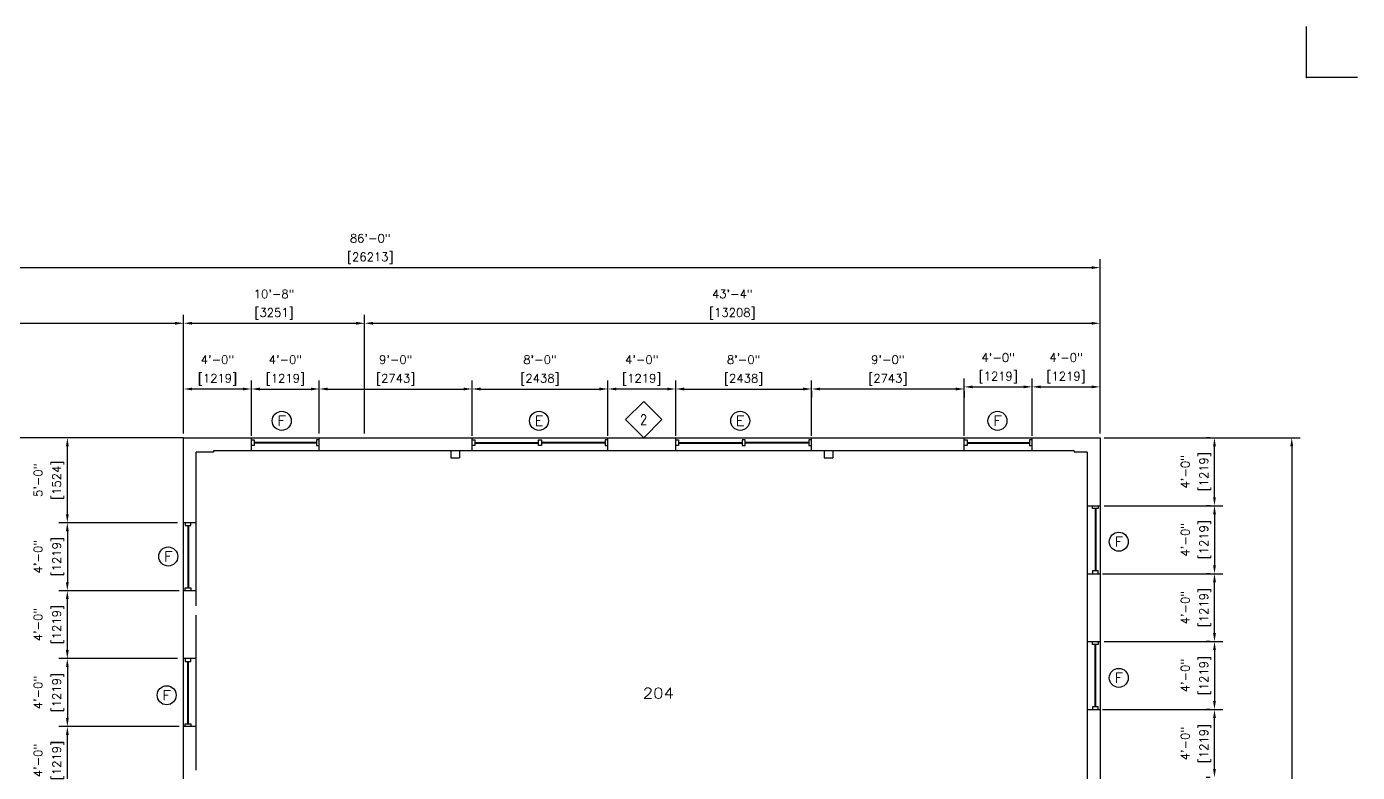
# Model space of a CAD drawing. Header units: inches. Extents: x -289 to 1168, y -1587 to 303.
# Drawn here: x 227 to 1168, y -224 to 303 of the extents above; entities that cross this region are included whole.
import ezdxf
from ezdxf.enums import TextEntityAlignment as Align

# ---------------------------------------------------------------- set-up
doc = ezdxf.new("R2010")
doc.units = ezdxf.units.IN
doc.header["$LTSCALE"] = 48
doc.header["$MEASUREMENT"] = 0
doc.layers.get('0').update_dxf_attribs({"linetype": 'CONTINUOUS'})
for name, color, linetype in [('2_Arch_Plan_Dim', 5, 'CONTINUOUS'), ('2_Arch_Plan_RoomTag', 9, 'CONTINUOUS'), ('2_Arch_Plan_Text1', 4, 'CONTINUOUS'), ('2_Arch_Plan_Wall', 7, 'CONTINUOUS'), ('2_Arch_Plan_Wall_Annot', 5, 'CONTINUOUS'), ('2_Arch_Plan_Wall_Below', 6, 'CONTINUOUS'), ('2_Arch_Plan_Wall_ColClad', 7, 'CONTINUOUS'), ('2_Arch_Plan_WinSec', 7, 'CONTINUOUS')]:
    doc.layers.add(name, color=color, linetype=linetype)
doc.styles.add('ROMANS-115', font='romans.shx')
doc.styles.add('ROMANS-80', font='romans.shx', dxfattribs={"width": 0.8})
doc.styles.add('ROMANS80', font='romans.shx', dxfattribs={"width": 0.8})
doc.dimstyles.new('116-ROMANS-115-PS', dxfattribs={"dimscale": 96, "dimtxt": 0.0625, "dimasz": 0.0625, "dimexe": 0.0625, "dimexo": 0.03125, "dimgap": 0.03125, "dimtad": 1, "dimdec": 3, "dimrnd": 0.125, "dimzin": 1, "dimdsep": 46, "dimlunit": 4, "dimtxsty": 'ROMANS-115', "dimcen": 0.125, "dimclrd": 256, "dimclre": 256, "dimclrt": 256, "dimadec": 0, "dimazin": 0, "dimtfac": 1, "dimtdec": 3, "dimtofl": 0, "dimtmove": 2, "dimatfit": 0, "dimfxl": 1, "dimfrac": 2, "dimtolj": 1, "dimtzin": 0, "dimarcsym": 0})

# ---------------------------------------------------------------- blocks, each defined once
blk = doc.blocks.new('*D134')
at = {"layer": '2_Arch_Plan_Dim', "lineweight": -2}
for p, q in [((-46.07, 63.19), (-46.07, 138.45)), ((-40.07, 132.45), (979.93, 132.45)), ((985.93, 15.19), (985.93, 138.45))]:
    blk.add_line(p, q, dxfattribs=at)
at = {"layer": '2_Arch_Plan_Dim'}
for points in [[(-40.07, 133.45), (-40.07, 131.45), (-46.07, 132.45)], [(979.93, 133.45), (979.93, 131.45), (985.93, 132.45)]]:
    blk.add_solid(points, dxfattribs=at)
at = {"layer": '2_Arch_Plan_Dim', "char_height": 6, "attachment_point": 5, "style": 'ROMANS-115'}
for s, insert in [('\\A1;86\'-0"', (469.93, 153.16)), ('\\A1;[26213]', (469.93, 139.02))]:
    blk.add_mtext(s, dxfattribs=dict(at, insert=insert))
blk = doc.blocks.new('*D135')
at = {"layer": '2_Arch_Plan_Dim', "lineweight": -2}
for p, q in [((988.93, 12.19), (1127.48, 12.19)), ((1121.48, 6.19), (1121.48, -1061.81)), ((988.93, -1067.81), (1127.48, -1067.81))]:
    blk.add_line(p, q, dxfattribs=at)
at = {"layer": '2_Arch_Plan_Dim'}
for points in [[(1120.48, 6.19), (1122.48, 6.19), (1121.48, 12.19)], [(1120.48, -1061.81), (1122.48, -1061.81), (1121.48, -1067.81)]]:
    blk.add_solid(points, dxfattribs=at)
at = {"layer": '2_Arch_Plan_Dim', "char_height": 6, "attachment_point": 5, "rotation": 90, "style": 'ROMANS-115'}
for s, insert in [('\\A1;90\'-0"', (1100.76, -527.81)), ('\\A1;[27432]', (1114.91, -527.81))]:
    blk.add_mtext(s, dxfattribs=dict(at, insert=insert))
blk = doc.blocks.new('*D136')
at = {"layer": '2_Arch_Plan_Dim', "lineweight": -2}
for p, q in [((-46.07, 83), (-46.07, 99.12)), ((337.93, 15.19), (337.93, 99.12)), ((-40.07, 93.12), (331.93, 93.12))]:
    blk.add_line(p, q, dxfattribs=at)
at = {"layer": '2_Arch_Plan_Dim'}
for points in [[(-40.07, 94.12), (-40.07, 92.12), (-46.07, 93.12)], [(331.93, 94.12), (331.93, 92.12), (337.93, 93.12)]]:
    blk.add_solid(points, dxfattribs=at)
at = {"layer": '2_Arch_Plan_Dim', "char_height": 6, "attachment_point": 5, "style": 'ROMANS-115'}
for s, insert in [('\\A1;32\'-0"', (145.93, 113.83)), ('\\A1;[9754]', (145.93, 99.69))]:
    blk.add_mtext(s, dxfattribs=dict(at, insert=insert))
blk = doc.blocks.new('*D137')
at = {"layer": '2_Arch_Plan_Dim', "lineweight": -2}
for p, q in [((337.93, 96.12), (337.93, 99.12)), ((465.93, 15.19), (465.93, 99.12)), ((343.93, 93.12), (459.93, 93.12))]:
    blk.add_line(p, q, dxfattribs=at)
at = {"layer": '2_Arch_Plan_Dim'}
for points in [[(343.93, 94.12), (343.93, 92.12), (337.93, 93.12)], [(459.93, 94.12), (459.93, 92.12), (465.93, 93.12)]]:
    blk.add_solid(points, dxfattribs=at)
at = {"layer": '2_Arch_Plan_Dim', "char_height": 6, "attachment_point": 5, "style": 'ROMANS-115'}
for s, insert in [('\\A1;10\'-8"', (401.93, 113.83)), ('\\A1;[3251]', (401.93, 99.69))]:
    blk.add_mtext(s, dxfattribs=dict(at, insert=insert))
blk = doc.blocks.new('*D138')
at = {"layer": '2_Arch_Plan_Dim', "lineweight": -2}
for p, q in [((465.93, 15.19), (465.93, 99.12)), ((985.93, 96.12), (985.93, 99.12)), ((471.93, 93.12), (979.93, 93.12))]:
    blk.add_line(p, q, dxfattribs=at)
at = {"layer": '2_Arch_Plan_Dim'}
for points in [[(471.93, 94.12), (471.93, 92.12), (465.93, 93.12)], [(979.93, 94.12), (979.93, 92.12), (985.93, 93.12)]]:
    blk.add_solid(points, dxfattribs=at)
at = {"layer": '2_Arch_Plan_Dim', "char_height": 6, "attachment_point": 5, "style": 'ROMANS-115'}
for s, insert in [('\\A1;43\'-4"', (725.93, 113.83)), ('\\A1;[13208]', (725.93, 99.69))]:
    blk.add_mtext(s, dxfattribs=dict(at, insert=insert))
blk = doc.blocks.new('*D139')
at = {"layer": '2_Arch_Plan_Dim', "lineweight": -2}
for p, q in [((214.24, 12.19), (206.99, 12.19)), ((212.99, 6.19), (212.99, -383.81)), ((334.93, -389.81), (206.99, -389.81))]:
    blk.add_line(p, q, dxfattribs=at)
at = {"layer": '2_Arch_Plan_Dim'}
for points in [[(211.99, 6.19), (213.99, 6.19), (212.99, 12.19)], [(211.99, -383.81), (213.99, -383.81), (212.99, -389.81)]]:
    blk.add_solid(points, dxfattribs=at)
at = {"layer": '2_Arch_Plan_Dim', "char_height": 6, "attachment_point": 5, "rotation": 90, "style": 'ROMANS-115'}
for s, insert in [('\\A1;33\'-6"', (192.28, -188.81)), ('\\A1;[10211]', (206.42, -188.81))]:
    blk.add_mtext(s, dxfattribs=dict(at, insert=insert))
blk = doc.blocks.new('*D150')
at = {"layer": '2_Arch_Plan_Dim', "lineweight": -2}
for p, q in [((685.93, 13.69), (685.93, 52.68)), ((781.93, 13.69), (781.93, 52.68)), ((691.93, 46.68), (775.93, 46.68))]:
    blk.add_line(p, q, dxfattribs=at)
at = {"layer": '2_Arch_Plan_Dim'}
for points in [[(691.93, 47.68), (691.93, 45.68), (685.93, 46.68)], [(775.93, 47.68), (775.93, 45.68), (781.93, 46.68)]]:
    blk.add_solid(points, dxfattribs=at)
at = {"layer": '2_Arch_Plan_Dim', "char_height": 6, "attachment_point": 5, "style": 'ROMANS-115'}
for s, insert in [('\\A1;8\'-0"', (733.93, 67.39)), ('\\A1;[2438]', (733.93, 53.25))]:
    blk.add_mtext(s, dxfattribs=dict(at, insert=insert))
blk = doc.blocks.new('*D151')
at = {"layer": '2_Arch_Plan_Dim', "lineweight": -2}
for p, q in [((937.93, 13.69), (937.93, 54.18)), ((943.93, 48.18), (979.93, 48.18)), ((985.93, 15.19), (985.93, 54.18))]:
    blk.add_line(p, q, dxfattribs=at)
at = {"layer": '2_Arch_Plan_Dim'}
for points in [[(943.93, 49.18), (943.93, 47.18), (937.93, 48.18)], [(979.93, 49.18), (979.93, 47.18), (985.93, 48.18)]]:
    blk.add_solid(points, dxfattribs=at)
at = {"layer": '2_Arch_Plan_Dim', "char_height": 6, "attachment_point": 5, "style": 'ROMANS-115'}
for s, insert in [('\\A1;4\'-0"', (961.93, 68.89)), ('\\A1;[1219]', (961.93, 54.75))]:
    blk.add_mtext(s, dxfattribs=dict(at, insert=insert))
blk = doc.blocks.new('*D181')
at = {"layer": '2_Arch_Plan_Dim', "lineweight": -2}
for p, q in [((988.93, -35.81), (1072.84, -35.81)), ((1066.84, -41.81), (1066.84, -77.81)), ((987.68, -83.81), (1072.84, -83.81))]:
    blk.add_line(p, q, dxfattribs=at)
at = {"layer": '2_Arch_Plan_Dim'}
for points in [[(1065.84, -41.81), (1067.84, -41.81), (1066.84, -35.81)], [(1065.84, -77.81), (1067.84, -77.81), (1066.84, -83.81)]]:
    blk.add_solid(points, dxfattribs=at)
at = {"layer": '2_Arch_Plan_Dim', "char_height": 6, "attachment_point": 5, "rotation": 90, "style": 'ROMANS-115'}
for s, insert in [('\\A1;[1219]', (1060.27, -59.81)), ('\\A1;4\'-0"', (1046.13, -59.81))]:
    blk.add_mtext(s, dxfattribs=dict(at, insert=insert))
blk = doc.blocks.new('*D182')
at = {"layer": '2_Arch_Plan_Dim', "lineweight": -2}
for p, q in [((988.93, -131.81), (1072.84, -131.81)), ((1066.84, -137.81), (1066.84, -173.81)), ((987.68, -179.81), (1072.84, -179.81))]:
    blk.add_line(p, q, dxfattribs=at)
at = {"layer": '2_Arch_Plan_Dim'}
for points in [[(1065.84, -137.81), (1067.84, -137.81), (1066.84, -131.81)], [(1065.84, -173.81), (1067.84, -173.81), (1066.84, -179.81)]]:
    blk.add_solid(points, dxfattribs=at)
at = {"layer": '2_Arch_Plan_Dim', "char_height": 6, "attachment_point": 5, "rotation": 90, "style": 'ROMANS-115'}
for s, insert in [('\\A1;4\'-0"', (1046.13, -155.81)), ('\\A1;[1219]', (1060.27, -155.81))]:
    blk.add_mtext(s, dxfattribs=dict(at, insert=insert))
blk = doc.blocks.new('*D184')
at = {"layer": '2_Arch_Plan_Dim', "lineweight": -2}
for p, q in [((1063.84, 12.19), (1060.84, 12.19)), ((1066.84, -29.81), (1066.84, 6.19)), ((1063.84, -35.81), (1060.84, -35.81))]:
    blk.add_line(p, q, dxfattribs=at)
at = {"layer": '2_Arch_Plan_Dim'}
for points in [[(1065.84, 6.19), (1067.84, 6.19), (1066.84, 12.19)], [(1065.84, -29.81), (1067.84, -29.81), (1066.84, -35.81)]]:
    blk.add_solid(points, dxfattribs=at)
at = {"layer": '2_Arch_Plan_Dim', "char_height": 6, "attachment_point": 5, "rotation": 90, "style": 'ROMANS-115'}
for s, insert in [('\\A1;[1219]', (1060.27, -11.81)), ('\\A1;4\'-0"', (1046.13, -11.81))]:
    blk.add_mtext(s, dxfattribs=dict(at, insert=insert))
blk = doc.blocks.new('*D185')
at = {"layer": '2_Arch_Plan_Dim', "lineweight": -2}
for p, q in [((1063.84, -83.81), (1060.84, -83.81)), ((1066.84, -125.81), (1066.84, -89.81)), ((1063.84, -131.81), (1060.84, -131.81))]:
    blk.add_line(p, q, dxfattribs=at)
at = {"layer": '2_Arch_Plan_Dim'}
for points in [[(1065.84, -89.81), (1067.84, -89.81), (1066.84, -83.81)], [(1065.84, -125.81), (1067.84, -125.81), (1066.84, -131.81)]]:
    blk.add_solid(points, dxfattribs=at)
at = {"layer": '2_Arch_Plan_Dim', "char_height": 6, "attachment_point": 5, "rotation": 90, "style": 'ROMANS-115'}
for s, insert in [('\\A1;4\'-0"', (1046.13, -107.81)), ('\\A1;[1219]', (1060.27, -107.81))]:
    blk.add_mtext(s, dxfattribs=dict(at, insert=insert))
blk = doc.blocks.new('*D186')
at = {"layer": '2_Arch_Plan_Dim', "lineweight": -2}
for p, q in [((1063.84, -179.81), (1060.84, -179.81)), ((1066.84, -221.81), (1066.84, -185.81)), ((1063.84, -227.81), (1060.84, -227.81))]:
    blk.add_line(p, q, dxfattribs=at)
at = {"layer": '2_Arch_Plan_Dim'}
for points in [[(1065.84, -185.81), (1067.84, -185.81), (1066.84, -179.81)], [(1065.84, -221.81), (1067.84, -221.81), (1066.84, -227.81)]]:
    blk.add_solid(points, dxfattribs=at)
at = {"layer": '2_Arch_Plan_Dim', "char_height": 6, "attachment_point": 5, "rotation": 90, "style": 'ROMANS-115'}
for s, insert in [('\\A1;4\'-0"', (1046.13, -203.81)), ('\\A1;[1219]', (1060.27, -203.81))]:
    blk.add_mtext(s, dxfattribs=dict(at, insert=insert))
blk = doc.blocks.new('*D188')
at = {"layer": '2_Arch_Plan_Dim', "lineweight": -2}
for p, q in [((333.68, -47.81), (249.77, -47.81)), ((255.77, -53.81), (255.77, -89.81)), ((334.93, -95.81), (249.77, -95.81))]:
    blk.add_line(p, q, dxfattribs=at)
at = {"layer": '2_Arch_Plan_Dim'}
for points in [[(254.77, -53.81), (256.77, -53.81), (255.77, -47.81)], [(254.77, -89.81), (256.77, -89.81), (255.77, -95.81)]]:
    blk.add_solid(points, dxfattribs=at)
at = {"layer": '2_Arch_Plan_Dim', "char_height": 6, "attachment_point": 5, "rotation": 90, "style": 'ROMANS-115'}
for s, insert in [('\\A1;4\'-0"', (235.05, -71.81)), ('\\A1;[1219]', (249.2, -71.81))]:
    blk.add_mtext(s, dxfattribs=dict(at, insert=insert))
blk = doc.blocks.new('*D189')
at = {"layer": '2_Arch_Plan_Dim', "lineweight": -2}
for p, q in [((252.77, -95.81), (249.77, -95.81)), ((255.77, -137.81), (255.77, -101.81)), ((252.77, -143.81), (249.77, -143.81))]:
    blk.add_line(p, q, dxfattribs=at)
at = {"layer": '2_Arch_Plan_Dim'}
for points in [[(254.77, -101.81), (256.77, -101.81), (255.77, -95.81)], [(254.77, -137.81), (256.77, -137.81), (255.77, -143.81)]]:
    blk.add_solid(points, dxfattribs=at)
at = {"layer": '2_Arch_Plan_Dim', "char_height": 6, "attachment_point": 5, "rotation": 90, "style": 'ROMANS-115'}
for s, insert in [('\\A1;4\'-0"', (235.05, -119.81)), ('\\A1;[1219]', (249.2, -119.81))]:
    blk.add_mtext(s, dxfattribs=dict(at, insert=insert))
blk = doc.blocks.new('*D198')
at = {"layer": '2_Arch_Plan_Dim', "lineweight": -2}
for p, q in [((541.93, 13.69), (541.93, 52.68)), ((637.93, 13.69), (637.93, 52.68)), ((547.93, 46.68), (631.93, 46.68))]:
    blk.add_line(p, q, dxfattribs=at)
at = {"layer": '2_Arch_Plan_Dim'}
for points in [[(547.93, 47.68), (547.93, 45.68), (541.93, 46.68)], [(631.93, 47.68), (631.93, 45.68), (637.93, 46.68)]]:
    blk.add_solid(points, dxfattribs=at)
at = {"layer": '2_Arch_Plan_Dim', "char_height": 6, "attachment_point": 5, "style": 'ROMANS-115'}
for s, insert in [('\\A1;8\'-0"', (589.93, 67.39)), ('\\A1;[2438]', (589.93, 53.25))]:
    blk.add_mtext(s, dxfattribs=dict(at, insert=insert))
blk = doc.blocks.new('*D199')
at = {"layer": '2_Arch_Plan_Dim', "lineweight": -2}
for p, q in [((889.93, 13.69), (889.93, 54.18)), ((895.93, 48.18), (931.93, 48.18)), ((937.93, 51.18), (937.93, 54.18))]:
    blk.add_line(p, q, dxfattribs=at)
at = {"layer": '2_Arch_Plan_Dim'}
for points in [[(895.93, 49.18), (895.93, 47.18), (889.93, 48.18)], [(931.93, 49.18), (931.93, 47.18), (937.93, 48.18)]]:
    blk.add_solid(points, dxfattribs=at)
at = {"layer": '2_Arch_Plan_Dim', "char_height": 6, "attachment_point": 5, "style": 'ROMANS-115'}
for s, insert in [('\\A1;4\'-0"', (913.93, 68.89)), ('\\A1;[1219]', (913.93, 54.75))]:
    blk.add_mtext(s, dxfattribs=dict(at, insert=insert))
blk = doc.blocks.new('*D200')
at = {"layer": '2_Arch_Plan_Dim', "lineweight": -2}
for p, q in [((781.93, 45.18), (781.93, 40.68)), ((883.93, 46.68), (787.93, 46.68)), ((889.93, 45.18), (889.93, 40.68))]:
    blk.add_line(p, q, dxfattribs=at)
at = {"layer": '2_Arch_Plan_Dim'}
for points in [[(787.93, 47.68), (787.93, 45.68), (781.93, 46.68)], [(883.93, 47.68), (883.93, 45.68), (889.93, 46.68)]]:
    blk.add_solid(points, dxfattribs=at)
at = {"layer": '2_Arch_Plan_Dim', "char_height": 6, "attachment_point": 5, "style": 'ROMANS-115'}
for s, insert in [('\\A1;9\'-0"', (835.93, 67.39)), ('\\A1;[2743]', (835.93, 53.25))]:
    blk.add_mtext(s, dxfattribs=dict(at, insert=insert))
blk = doc.blocks.new('*D201')
at = {"layer": '2_Arch_Plan_Dim', "lineweight": -2}
for p, q in [((637.93, 49.68), (637.93, 52.68)), ((685.93, 49.68), (685.93, 52.68)), ((679.93, 46.68), (643.93, 46.68))]:
    blk.add_line(p, q, dxfattribs=at)
at = {"layer": '2_Arch_Plan_Dim'}
for points in [[(643.93, 47.68), (643.93, 45.68), (637.93, 46.68)], [(679.93, 47.68), (679.93, 45.68), (685.93, 46.68)]]:
    blk.add_solid(points, dxfattribs=at)
at = {"layer": '2_Arch_Plan_Dim', "char_height": 6, "attachment_point": 5, "style": 'ROMANS-115'}
for s, insert in [('\\A1;4\'-0"', (661.93, 67.39)), ('\\A1;[1219]', (661.93, 53.25))]:
    blk.add_mtext(s, dxfattribs=dict(at, insert=insert))
blk = doc.blocks.new('*D202')
at = {"layer": '2_Arch_Plan_Dim', "lineweight": -2}
for p, q in [((433.93, 15.19), (433.93, 52.68)), ((541.93, 49.68), (541.93, 52.68)), ((439.93, 46.68), (535.93, 46.68))]:
    blk.add_line(p, q, dxfattribs=at)
at = {"layer": '2_Arch_Plan_Dim'}
for points in [[(439.93, 47.68), (439.93, 45.68), (433.93, 46.68)], [(535.93, 47.68), (535.93, 45.68), (541.93, 46.68)]]:
    blk.add_solid(points, dxfattribs=at)
at = {"layer": '2_Arch_Plan_Dim', "char_height": 6, "attachment_point": 5, "style": 'ROMANS-115'}
for s, insert in [('\\A1;9\'-0"', (487.93, 67.39)), ('\\A1;[2743]', (487.93, 53.25))]:
    blk.add_mtext(s, dxfattribs=dict(at, insert=insert))
blk = doc.blocks.new('*D203')
at = {"layer": '2_Arch_Plan_Dim', "lineweight": -2}
for p, q in [((385.93, 13.69), (385.93, 52.68)), ((433.93, 49.68), (433.93, 52.68)), ((391.93, 46.68), (427.93, 46.68))]:
    blk.add_line(p, q, dxfattribs=at)
at = {"layer": '2_Arch_Plan_Dim'}
for points in [[(391.93, 47.68), (391.93, 45.68), (385.93, 46.68)], [(427.93, 47.68), (427.93, 45.68), (433.93, 46.68)]]:
    blk.add_solid(points, dxfattribs=at)
at = {"layer": '2_Arch_Plan_Dim', "char_height": 6, "attachment_point": 5, "style": 'ROMANS-115'}
for s, insert in [('\\A1;4\'-0"', (409.93, 67.39)), ('\\A1;[1219]', (409.93, 53.25))]:
    blk.add_mtext(s, dxfattribs=dict(at, insert=insert))
blk = doc.blocks.new('*D204')
at = {"layer": '2_Arch_Plan_Dim', "lineweight": -2}
for p, q in [((337.93, 49.68), (337.93, 52.68)), ((385.93, 49.68), (385.93, 52.68)), ((379.93, 46.68), (343.93, 46.68))]:
    blk.add_line(p, q, dxfattribs=at)
at = {"layer": '2_Arch_Plan_Dim'}
for points in [[(343.93, 47.68), (343.93, 45.68), (337.93, 46.68)], [(379.93, 47.68), (379.93, 45.68), (385.93, 46.68)]]:
    blk.add_solid(points, dxfattribs=at)
at = {"layer": '2_Arch_Plan_Dim', "char_height": 6, "attachment_point": 5, "style": 'ROMANS-115'}
for s, insert in [('\\A1;4\'-0"', (361.93, 67.39)), ('\\A1;[1219]', (361.93, 53.25))]:
    blk.add_mtext(s, dxfattribs=dict(at, insert=insert))
blk = doc.blocks.new('*D205')
at = {"layer": '2_Arch_Plan_Dim', "lineweight": -2}
for p, q in [((333.68, -143.81), (249.77, -143.81)), ((255.77, -149.81), (255.77, -185.81)), ((334.93, -191.81), (249.77, -191.81))]:
    blk.add_line(p, q, dxfattribs=at)
at = {"layer": '2_Arch_Plan_Dim'}
for points in [[(254.77, -149.81), (256.77, -149.81), (255.77, -143.81)], [(254.77, -185.81), (256.77, -185.81), (255.77, -191.81)]]:
    blk.add_solid(points, dxfattribs=at)
at = {"layer": '2_Arch_Plan_Dim', "char_height": 6, "attachment_point": 5, "rotation": 90, "style": 'ROMANS-115'}
for s, insert in [('\\A1;4\'-0"', (235.05, -167.81)), ('\\A1;[1219]', (249.2, -167.81))]:
    blk.add_mtext(s, dxfattribs=dict(at, insert=insert))
blk = doc.blocks.new('*D207')
at = {"layer": '2_Arch_Plan_Dim', "lineweight": -2}
for p, q in [((252.77, 12.19), (249.77, 12.19)), ((255.77, -41.81), (255.77, 6.19)), ((252.77, -47.81), (249.77, -47.81))]:
    blk.add_line(p, q, dxfattribs=at)
at = {"layer": '2_Arch_Plan_Dim'}
for points in [[(254.77, 6.19), (256.77, 6.19), (255.77, 12.19)], [(254.77, -41.81), (256.77, -41.81), (255.77, -47.81)]]:
    blk.add_solid(points, dxfattribs=at)
at = {"layer": '2_Arch_Plan_Dim', "char_height": 6, "attachment_point": 5, "rotation": 90, "style": 'ROMANS-115'}
for s, insert in [('\\A1;5\'-0"', (235.05, -17.81)), ('\\A1;[1524]', (249.2, -17.81))]:
    blk.add_mtext(s, dxfattribs=dict(at, insert=insert))
blk = doc.blocks.new('*D208')
at = {"layer": '2_Arch_Plan_Dim', "lineweight": -2}
for p, q in [((252.77, -191.81), (249.77, -191.81)), ((255.77, -233.81), (255.77, -197.81)), ((252.77, -239.81), (249.77, -239.81))]:
    blk.add_line(p, q, dxfattribs=at)
at = {"layer": '2_Arch_Plan_Dim'}
for points in [[(254.77, -197.81), (256.77, -197.81), (255.77, -191.81)], [(254.77, -233.81), (256.77, -233.81), (255.77, -239.81)]]:
    blk.add_solid(points, dxfattribs=at)
at = {"layer": '2_Arch_Plan_Dim', "char_height": 6, "attachment_point": 5, "rotation": 90, "style": 'ROMANS-115'}
for s, insert in [('\\A1;4\'-0"', (235.05, -215.81)), ('\\A1;[1219]', (249.2, -215.81))]:
    blk.add_mtext(s, dxfattribs=dict(at, insert=insert))
blk = doc.blocks.new('Wall Number')
at = {"color": 5}
blk.add_lwpolyline([(-21.4, -21.4), (0, 0), (-21.4, 21.4), (-42.9, 0)], close=True, dxfattribs=at)
at = {"style": 'ROMANS80', "width": 0.8}
blk.add_attdef('WALL', text='', height=12, dxfattribs=at).set_placement((-21.6, -0.1), align=Align.MIDDLE)
blk = doc.blocks.new('Window')
blk.add_circle((0.4356, 0.3589), 0.0609)
at = {"style": 'ROMANS-80', "width": 1.15}
blk.add_attdef('WINDOW', text='', height=0.0625, dxfattribs=at).set_placement((0.4356, 0.3589), align=Align.MIDDLE)

msp = doc.modelspace()

# ---------------------------------------------------------------- linework, layer by layer
for p, q in [((1131.87193221, 266.70924762), (1131.87193221, 302.70924762)), ((1167.87193221, 266.70924762), (1131.87193221, 266.70924762))]:
    msp.add_line(p, q)
msp.add_point((1131.87193221, 266.70924762))
at = {"layer": '2_Arch_Plan_Wall'}
for p, q in [((337.92937617, -1067.80845236), (337.92937617, 12.19154764)), ((337.92937617, 12.19154764), (985.92937617, 12.19154764)), ((385.92937617, 2.94154764), (385.92937617, 11.94154764)), ((433.92937617, 2.94154764), (433.92937617, 12.19154764)), ((541.92937617, 2.94154764), (541.92937617, 12.19154764)), ((637.92937617, 2.94154764), (637.92937617, 11.94154764)), ((685.92937617, 2.94154764), (685.92937617, 11.94154764)), ((781.92937617, 2.94154764), (781.92937617, 11.94154764)), ((889.92937617, 2.94154764), (889.92937617, 11.94154764)), ((937.92937617, 2.94154764), (937.92937617, 11.94154764)), ((985.92937617, 12.19154764), (985.92937617, -1067.80845236)), ((346.92937617, -106.55845236), (346.92937617, 2.06654964)), ((967.67937617, 2.94154764), (359.05437617, 2.94154764)), ((976.92937617, 2.06654964), (976.92937617, -320.18345436)), ((976.92937617, -35.80845236), (985.92937617, -35.80845236)), ((346.92937617, -47.80845236), (337.92937617, -47.80845236)), ((976.92937617, -83.80845236), (985.92937617, -83.80845236)), ((346.92937617, -95.80845236), (337.92937617, -95.80845236)), ((346.92937617, -222.55845236), (346.92937617, -113.05845236)), ((976.92937617, -131.80845236), (985.92937617, -131.80845236)), ((346.92937617, -143.80845236), (337.92937617, -143.80845236)), ((976.92937617, -179.80845236), (985.92937617, -179.80845236)), ((346.92937617, -191.80845236), (337.92937617, -191.80845236))]:
    msp.add_line(p, q, dxfattribs=at)
at = {"layer": '2_Arch_Plan_Wall_Below'}
msp.add_line((337.92937617, 12.19154764), (-46.07062383, 12.19154764), dxfattribs=at)
at = {"layer": '2_Arch_Plan_Wall_ColClad'}
for p, q in [((359.05437617, 2.06654964), (346.92937617, 2.06654964)), ((359.05437617, 2.94154764), (359.05437617, 2.06654964)), ((526.80437817, 2.94154764), (526.80437817, -2.05845236)), ((533.05437417, 2.94154764), (533.05437417, -2.05845236)), ((790.80437817, 2.94154764), (790.80437817, -2.05845236)), ((797.05437417, 2.94154764), (797.05437417, -2.05845236)), ((967.67937617, 2.94154764), (967.67937617, 2.06654964)), ((976.92937617, 2.06654964), (967.67937617, 2.06654964)), ((526.80437817, -2.05845236), (533.05437417, -2.05845236)), ((790.80437817, -2.05845236), (797.05437417, -2.05845236))]:
    msp.add_line(p, q, dxfattribs=at)
at = {"layer": '2_Arch_Plan_WinSec'}
for p, q in [((431.92937617, 8.87904764), (387.92937617, 8.87904764)), ((431.92937617, 8.50404764), (387.92937617, 8.50404764)), ((543.92937617, 8.87904764), (588.92937617, 8.87904764)), ((543.92937617, 8.50404764), (588.92937617, 8.50404764)), ((635.92937617, 8.87904764), (590.92937617, 8.87904764)), ((635.92937617, 8.50404764), (590.92937617, 8.50404764)), ((687.92937617, 8.87904764), (732.92937617, 8.87904764)), ((687.92937617, 8.50404764), (732.92937617, 8.50404764)), ((779.92937617, 8.87904764), (734.92937617, 8.87904764)), ((779.92937617, 8.50404764), (734.92937617, 8.50404764)), ((891.92937617, 8.87904764), (935.92937617, 8.87904764)), ((891.92937617, 8.50404764), (935.92937617, 8.50404764)), ((982.49187617, -37.80845236), (982.49187617, -81.80845236)), ((982.86687617, -37.80845236), (982.86687617, -81.80845236)), ((340.99187617, -49.80845236), (340.99187617, -93.80845236)), ((341.36687617, -49.80845236), (341.36687617, -93.80845236)), ((982.49187617, -177.80845236), (982.49187617, -133.80845236)), ((982.86687617, -177.80845236), (982.86687617, -133.80845236)), ((340.99187617, -189.80845236), (340.99187617, -145.80845236)), ((341.36687617, -189.80845236), (341.36687617, -145.80845236))]:
    msp.add_line(p, q, dxfattribs=at)
for points in [[(385.92937617, 10.69154764), (387.92937617, 10.69154764), (387.92937617, 6.69154764), (385.92937617, 6.69154764)], [(433.92937617, 10.69154764), (431.92937617, 10.69154764), (431.92937617, 6.69154764), (433.92937617, 6.69154764)], [(433.92937617, 10.69154764), (431.92937617, 10.69154764), (431.92937617, 6.69154764), (433.92937617, 6.69154764)], [(541.92937617, 10.69154764), (543.92937617, 10.69154764), (543.92937617, 6.69154764), (541.92937617, 6.69154764)], [(541.92937617, 10.69154764), (543.92937617, 10.69154764), (543.92937617, 6.69154764), (541.92937617, 6.69154764)], [(588.92937617, 10.69154764), (590.92937617, 10.69154764), (590.92937617, 6.69154764), (588.92937617, 6.69154764)], [(588.92937617, 10.69154764), (590.92937617, 10.69154764), (590.92937617, 6.69154764), (588.92937617, 6.69154764)], [(637.92937617, 10.69154764), (635.92937617, 10.69154764), (635.92937617, 6.69154764), (637.92937617, 6.69154764)], [(637.92937617, 10.69154764), (635.92937617, 10.69154764), (635.92937617, 6.69154764), (637.92937617, 6.69154764)], [(685.92937617, 10.69154764), (687.92937617, 10.69154764), (687.92937617, 6.69154764), (685.92937617, 6.69154764)], [(685.92937617, 10.69154764), (687.92937617, 10.69154764), (687.92937617, 6.69154764), (685.92937617, 6.69154764)], [(734.92937617, 10.69154764), (732.92937617, 10.69154764), (732.92937617, 6.69154764), (734.92937617, 6.69154764)], [(734.92937617, 10.69154764), (732.92937617, 10.69154764), (732.92937617, 6.69154764), (734.92937617, 6.69154764)], [(781.92937617, 10.69154764), (779.92937617, 10.69154764), (779.92937617, 6.69154764), (781.92937617, 6.69154764)], [(781.92937617, 10.69154764), (779.92937617, 10.69154764), (779.92937617, 6.69154764), (781.92937617, 6.69154764)], [(889.92937617, 10.69154764), (891.92937617, 10.69154764), (891.92937617, 6.69154764), (889.92937617, 6.69154764)], [(889.92937617, 10.69154764), (891.92937617, 10.69154764), (891.92937617, 6.69154764), (889.92937617, 6.69154764)], [(937.92937617, 10.69154764), (935.92937617, 10.69154764), (935.92937617, 6.69154764), (937.92937617, 6.69154764)], [(984.67937617, -35.80845236), (984.67937617, -37.80845236), (980.67937617, -37.80845236), (980.67937617, -35.80845236)], [(984.67937617, -35.80845236), (984.67937617, -37.80845236), (980.67937617, -37.80845236), (980.67937617, -35.80845236)], [(339.17937617, -47.80845236), (339.17937617, -49.80845236), (343.17937617, -49.80845236), (343.17937617, -47.80845236)], [(339.17937617, -47.80845236), (339.17937617, -49.80845236), (343.17937617, -49.80845236), (343.17937617, -47.80845236)], [(984.67937617, -83.80845236), (984.67937617, -81.80845236), (980.67937617, -81.80845236), (980.67937617, -83.80845236)], [(339.17937617, -95.80845236), (339.17937617, -93.80845236), (343.17937617, -93.80845236), (343.17937617, -95.80845236)], [(984.67937617, -131.80845236), (984.67937617, -133.80845236), (980.67937617, -133.80845236), (980.67937617, -131.80845236)], [(339.17937617, -143.80845236), (339.17937617, -145.80845236), (343.17937617, -145.80845236), (343.17937617, -143.80845236)], [(984.67937617, -179.80845236), (984.67937617, -177.80845236), (980.67937617, -177.80845236), (980.67937617, -179.80845236)], [(984.67937617, -179.80845236), (984.67937617, -177.80845236), (980.67937617, -177.80845236), (980.67937617, -179.80845236)], [(339.17937617, -191.80845236), (339.17937617, -189.80845236), (343.17937617, -189.80845236), (343.17937617, -191.80845236)], [(339.17937617, -191.80845236), (339.17937617, -189.80845236), (343.17937617, -189.80845236), (343.17937617, -191.80845236)]]:
    msp.add_lwpolyline(points, close=True, dxfattribs=at)

# ---------------------------------------------------------------- block references
at = {"layer": '2_Arch_Plan_Text1', "xscale": 110.3999999774618, "yscale": 110.3999999774618, "zscale": 110.3999999774618}
for p, values in [((359.24432943, -15.42564289), {'WINDOW': 'F'}), ((541.15635999, -15.42564289), {'WINDOW': 'E'}), ((683.40984727, -15.42564289), {'WINDOW': 'E'}), ((865.32188824, -15.42564289), {'WINDOW': 'F'}), ((951.06853704, -100.84577576), {'WINDOW': 'F'}), ((279.03660952, -111.28559616), {'WINDOW': 'F'}), ((951.06853704, -197.03155892), {'WINDOW': 'F'}), ((277.90533117, -209.31458972), {'WINDOW': 'F'})]:
    msp.add_blockref('Window', p, dxfattribs=at).add_auto_attribs(values)
at = {"layer": '2_Arch_Plan_Wall_Annot', "xscale": 0.5999999998741995, "yscale": 0.5999999998741995, "zscale": 0.5999999998741995}
msp.add_blockref('Wall Number', (676.15271231, 25.059723), dxfattribs=at).add_auto_attribs({'WALL': '2'})

# ---------------------------------------------------------------- texts
at = {"layer": '2_Arch_Plan_RoomTag', "style": 'ROMANS-115', "width": 1.15}
msp.add_text('204', height=7.499999998, dxfattribs=at).set_placement((662.52486088, -171.98113559))

# ---------------------------------------------------------------- dimensions: what is measured, and where the dimension line sits
at = {"layer": '2_Arch_Plan_Dim'}
for base, p1, p2, picture, middle in [((985.92937617, 132.4463687472), (-46.07062383, 60.1915476388), (985.92937617, 12.1915476388), '*D134', (469.92937617, 146.5892258901)), ((337.92937617, 93.1201328352), (-46.07062383, 80.0019315855), (337.92937617, 12.1915476388), '*D136', (145.92937617, 107.2629899781)), ((465.92937617, 93.1201328352), (337.92937617, 93.1201328352), (465.92937617, 12.1915476388), '*D137', (401.92937617, 107.2629899781)), ((985.92937617, 93.1201328352), (465.92937617, 12.1915476388), (985.92937617, 93.1201328352), '*D138', (725.92937617, 107.2629899781)), ((337.92937617, 46.6780965273), (385.92937617, 46.6780965273), (337.92937617, 46.6780965273), '*D204', (361.92937617, 60.8209536702)), ((433.92937617, 46.6780965273), (385.92937617, 10.6915476388), (433.92937617, 46.6780965273), '*D203', (409.92937617, 60.8209536702)), ((541.92937617, 46.6780965273), (433.92937617, 12.1915476388), (541.92937617, 46.6780965273), '*D202', (487.92937617, 60.8209536702)), ((637.92937617, 46.6780965273), (541.92937617, 10.6915476388), (637.92937617, 10.6915476388), '*D198', (589.92937617, 60.8209536702)), ((637.92937617, 46.6780965273), (685.92937617, 46.6780965273), (637.92937617, 46.6780965273), '*D201', (661.92937617, 60.8209536702)), ((781.92937617, 46.6780965273), (685.92937617, 10.6915476388), (781.92937617, 10.6915476388), '*D150', (733.92937617, 60.8209536702)), ((781.92937617, 46.6780965273), (889.92937617, 48.1780965273), (781.92937617, 48.1780965273), '*D200', (835.92937617, 60.8209536702)), ((937.92937617, 48.1780965273), (889.92937617, 10.6915476388), (937.92937617, 48.1780965273), '*D199', (913.92937617, 62.3209536702)), ((985.92937617, 48.1780965273), (937.92937617, 10.6915476388), (985.92937617, 12.1915476388), '*D151', (961.92937617, 62.3209536702))]:
    dim = msp.add_linear_dim(base=base, p1=p1, p2=p2, dimstyle='116-ROMANS-115-PS', override={"dimdec": 6, "dimlfac": -192, "dimrnd": 0, "dimpost": '\\X', "dimtdec": 6}, dxfattribs=at)
    dim.commit()
    dim.dimension.update_dxf_attribs({"geometry": picture, "text_midpoint": middle})
for base, p1, p2, picture, middle in [((212.9916866982, -389.8084523612), (217.2448701287, 12.1915476388), (337.92937617, -389.8084523612), '*D139', (198.8488295553, -188.8084523612)), ((255.7673614354, 12.1915476388), (255.7673614354, -47.8084523612), (255.7673614354, 12.1915476388), '*D207', (241.6245042926, -17.8084523612)), ((1121.4783434134, -1067.8084523612), (985.92937617, 12.1915476388), (985.92937617, -1067.8084523612), '*D135', (1107.3354862706, -527.8084523612)), ((1066.8413909046, 12.1915476388), (1066.8413909046, -35.8084523612), (1066.8413909046, 12.1915476388), '*D184', (1052.6985337617, -11.8084523612)), ((1066.8413909046, -83.8084523612), (985.92937617, -35.8084523612), (984.67937617, -83.8084523612), '*D181', (1052.6985337617, -59.8084523612)), ((255.7673614354, -95.8084523612), (336.67937617, -47.8084523612), (337.92937617, -95.8084523612), '*D188', (241.6245042926, -71.8084523612)), ((1066.8413909046, -83.8084523612), (1066.8413909046, -131.8084523612), (1066.8413909046, -83.8084523612), '*D185', (1052.6985337617, -107.8084523612)), ((255.7673614354, -95.8084523612), (255.7673614354, -143.8084523612), (255.7673614354, -95.8084523612), '*D189', (241.6245042926, -119.8084523612)), ((1066.8413909046, -179.8084523612), (985.92937617, -131.8084523612), (984.67937617, -179.8084523612), '*D182', (1052.6985337617, -155.8084523612)), ((255.7673614354, -191.8084523612), (336.67937617, -143.8084523612), (337.92937617, -191.8084523612), '*D205', (241.6245042926, -167.8084523612)), ((1066.8413909046, -179.8084523612), (1066.8413909046, -227.8084523612), (1066.8413909046, -179.8084523612), '*D186', (1052.6985337617, -203.8084523612)), ((255.7673614354, -191.8084523612), (255.7673614354, -239.8084523612), (255.7673614354, -191.8084523612), '*D208', (241.6245042926, -215.8084523612))]:
    dim = msp.add_linear_dim(base=base, p1=p1, p2=p2, angle=90, dimstyle='116-ROMANS-115-PS', override={"dimdec": 6, "dimlfac": -192, "dimrnd": 0, "dimpost": '\\X', "dimtdec": 6}, dxfattribs=at)
    dim.commit()
    dim.dimension.update_dxf_attribs({"geometry": picture, "text_midpoint": middle})

doc.saveas('drawing.dxf')
